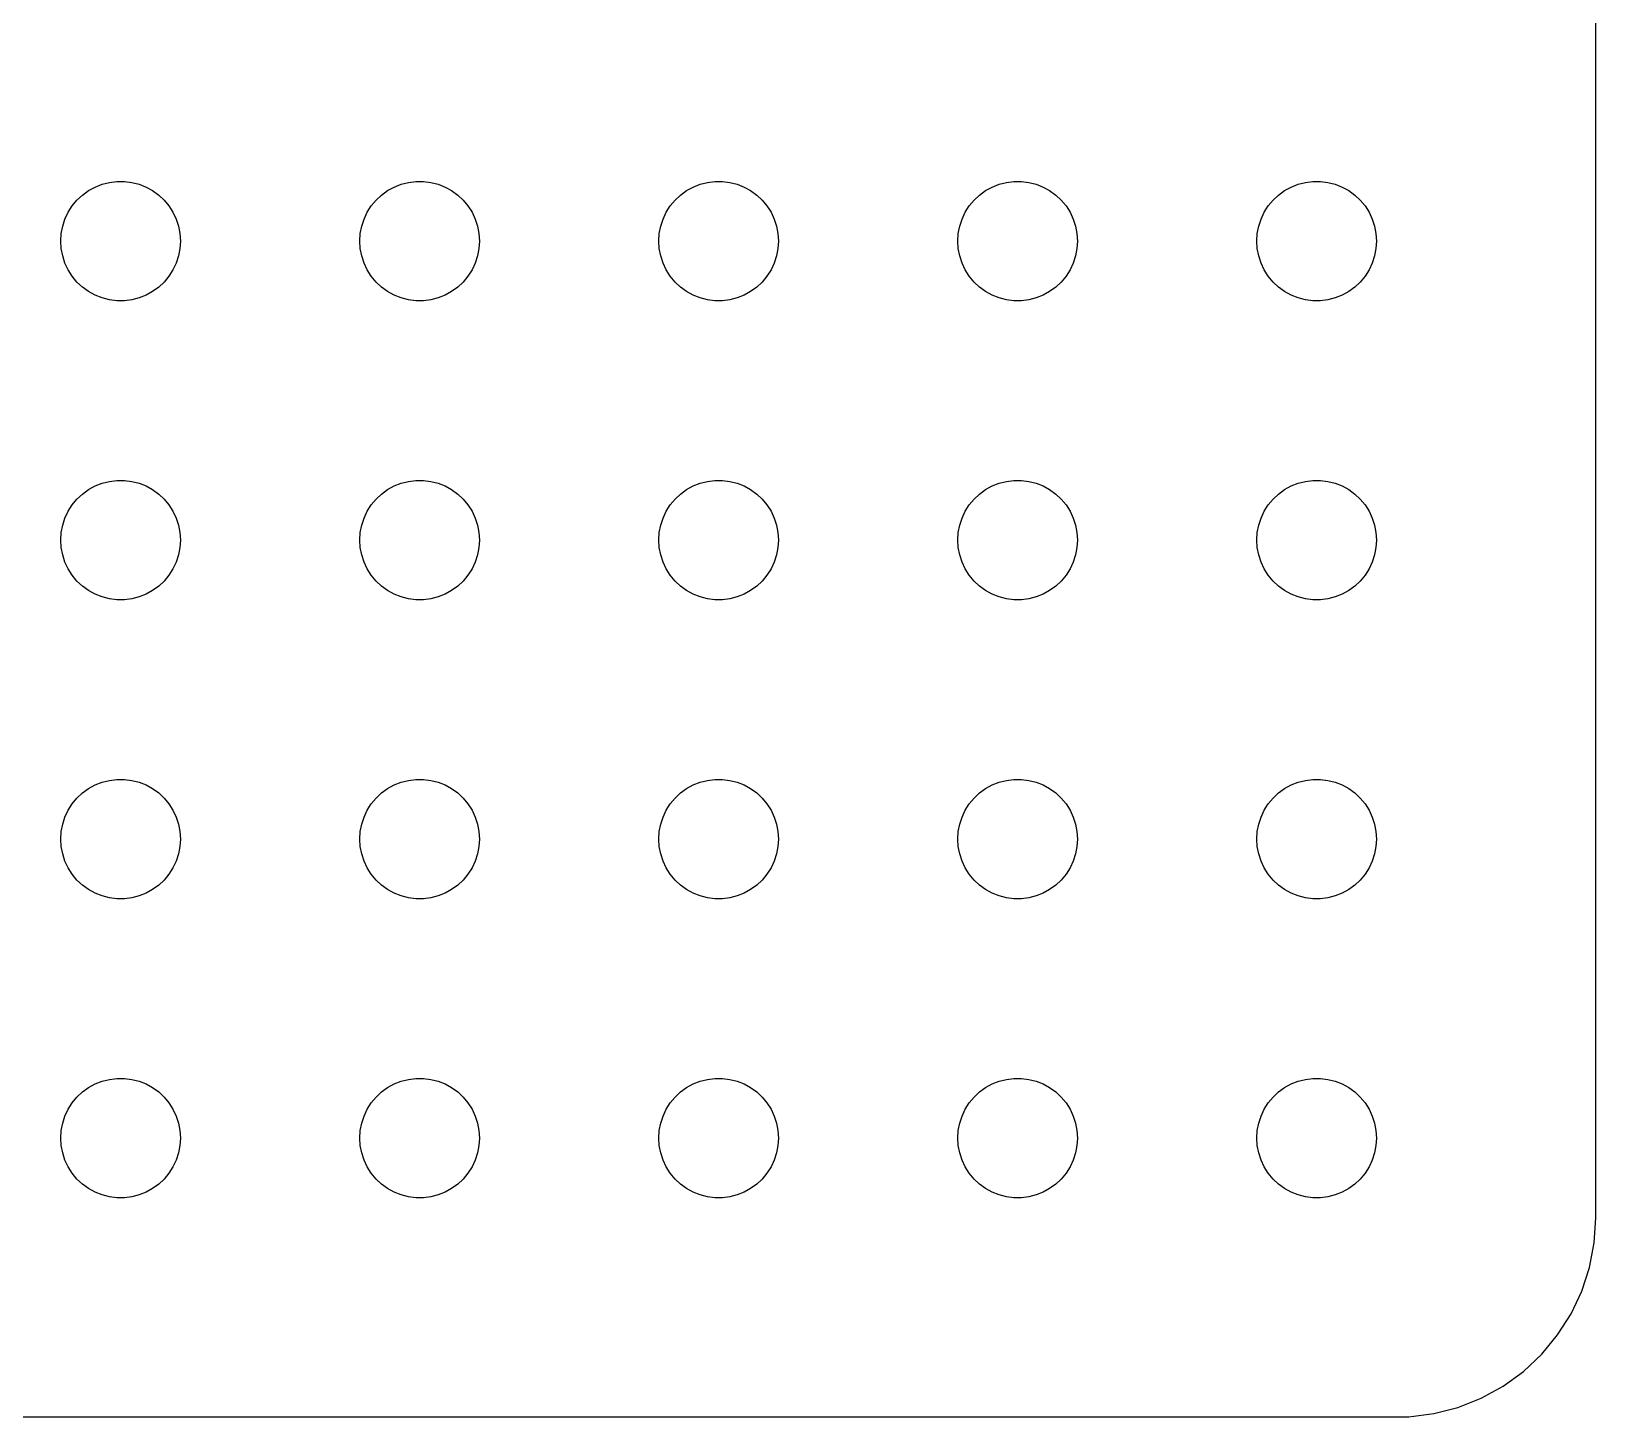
# Model space of a CAD drawing. Header units: metres. Extents: x -37 to 37, y 131 to 289.
# Drawn here: x -2.24 to 37, y 131.01 to 165.76 of the extents above; entities that cross this region are included whole.
import ezdxf

# ---------------------------------------------------------------- set-up
doc = ezdxf.new("R2010")
doc.units = ezdxf.units.M

msp = doc.modelspace()

# ---------------------------------------------------------------- linework, layer by layer
for p, q in [((37, 136), (37, 200)), ((-0.956131, 161.656), (-0.803726, 161.766)), ((-0.803726, 161.766), (-0.638657, 161.857)), ((-0.638657, 161.857), (-0.463516, 161.927)), ((-0.463516, 161.927), (-0.281067, 161.973)), ((-0.281067, 161.973), (-0.094177, 161.997)), ((-0.094177, 161.997), (0.094177, 161.997)), ((0.094177, 161.997), (0.281067, 161.973)), ((0.281067, 161.973), (0.463516, 161.927)), ((0.463516, 161.927), (0.638657, 161.857)), ((0.638657, 161.857), (0.803726, 161.766)), ((0.803726, 161.766), (0.956131, 161.656)), ((6.54385, 161.656), (6.69626, 161.766)), ((6.69626, 161.766), (6.86133, 161.857)), ((6.86133, 161.857), (7.03647, 161.927)), ((7.03647, 161.927), (7.21892, 161.973)), ((7.21892, 161.973), (7.40581, 161.997)), ((7.40581, 161.997), (7.59418, 161.997)), ((7.59418, 161.997), (7.78107, 161.973)), ((7.78107, 161.973), (7.96352, 161.927)), ((7.96352, 161.927), (8.13866, 161.857)), ((8.13866, 161.857), (8.30373, 161.766)), ((8.30373, 161.766), (8.45613, 161.656)), ((14.0439, 161.656), (14.1963, 161.766)), ((14.1963, 161.766), (14.3613, 161.857)), ((14.3613, 161.857), (14.5365, 161.927)), ((14.5365, 161.927), (14.7189, 161.973)), ((14.7189, 161.973), (14.9058, 161.997)), ((14.9058, 161.997), (15.0942, 161.997)), ((15.0942, 161.997), (15.2811, 161.973)), ((15.2811, 161.973), (15.4635, 161.927)), ((15.4635, 161.927), (15.6387, 161.857)), ((15.6387, 161.857), (15.8037, 161.766)), ((15.8037, 161.766), (15.9561, 161.656)), ((21.5439, 161.656), (21.6963, 161.766)), ((21.6963, 161.766), (21.8613, 161.857)), ((21.8613, 161.857), (22.0365, 161.927)), ((22.0365, 161.927), (22.2189, 161.973)), ((22.2189, 161.973), (22.4058, 161.997)), ((22.4058, 161.997), (22.5942, 161.997)), ((22.5942, 161.997), (22.7811, 161.973)), ((22.7811, 161.973), (22.9635, 161.927)), ((22.9635, 161.927), (23.1387, 161.857)), ((23.1387, 161.857), (23.3037, 161.766)), ((23.3037, 161.766), (23.4561, 161.656)), ((29.0439, 161.656), (29.1963, 161.766)), ((29.1963, 161.766), (29.3613, 161.857)), ((29.3613, 161.857), (29.5365, 161.927)), ((29.5365, 161.927), (29.7189, 161.973)), ((29.7189, 161.973), (29.9058, 161.997)), ((29.9058, 161.997), (30.0942, 161.997)), ((30.0942, 161.997), (30.2811, 161.973)), ((30.2811, 161.973), (30.4635, 161.927)), ((30.4635, 161.927), (30.6387, 161.857)), ((30.6387, 161.857), (30.8037, 161.766)), ((30.8037, 161.766), (30.9561, 161.656)), ((-1.31445, 161.223), (-1.21352, 161.382)), ((-1.21352, 161.382), (-1.09344, 161.527)), ((-1.09344, 161.527), (-0.956131, 161.656)), ((0.956131, 161.656), (1.09344, 161.527)), ((1.09344, 161.527), (1.21352, 161.382)), ((1.21352, 161.382), (1.31445, 161.223)), ((6.18553, 161.223), (6.28647, 161.382)), ((6.28647, 161.382), (6.40654, 161.527)), ((6.40654, 161.527), (6.54385, 161.656)), ((8.45613, 161.656), (8.59344, 161.527)), ((8.59344, 161.527), (8.71352, 161.382)), ((8.71352, 161.382), (8.81445, 161.223)), ((13.6855, 161.223), (13.7865, 161.382)), ((13.7865, 161.382), (13.9065, 161.527)), ((13.9065, 161.527), (14.0439, 161.656)), ((15.9561, 161.656), (16.0934, 161.527)), ((16.0934, 161.527), (16.2135, 161.382)), ((16.2135, 161.382), (16.3145, 161.223)), ((21.1855, 161.223), (21.2865, 161.382)), ((21.2865, 161.382), (21.4065, 161.527)), ((21.4065, 161.527), (21.5439, 161.656)), ((23.4561, 161.656), (23.5934, 161.527)), ((23.5934, 161.527), (23.7135, 161.382)), ((23.7135, 161.382), (23.8145, 161.223)), ((28.6855, 161.223), (28.7865, 161.382)), ((28.7865, 161.382), (28.9065, 161.527)), ((28.9065, 161.527), (29.0439, 161.656)), ((30.9561, 161.656), (31.0934, 161.527)), ((31.0934, 161.527), (31.2135, 161.382)), ((31.2135, 161.382), (31.3145, 161.223)), ((-1.45287, 160.873), (-1.39465, 161.052)), ((-1.39465, 161.052), (-1.31445, 161.223)), ((1.31445, 161.223), (1.39465, 161.052)), ((1.39465, 161.052), (1.45287, 160.873)), ((6.04712, 160.873), (6.10533, 161.052)), ((6.10533, 161.052), (6.18553, 161.223)), ((8.81445, 161.223), (8.89465, 161.052)), ((8.89465, 161.052), (8.95287, 160.873)), ((13.5471, 160.873), (13.6053, 161.052)), ((13.6053, 161.052), (13.6855, 161.223)), ((16.3145, 161.223), (16.3947, 161.052)), ((16.3947, 161.052), (16.4529, 160.873)), ((21.0471, 160.873), (21.1053, 161.052)), ((21.1053, 161.052), (21.1855, 161.223)), ((23.8145, 161.223), (23.8947, 161.052)), ((23.8947, 161.052), (23.9529, 160.873)), ((28.5471, 160.873), (28.6053, 161.052)), ((28.6053, 161.052), (28.6855, 161.223)), ((31.3145, 161.223), (31.3947, 161.052)), ((31.3947, 161.052), (31.4529, 160.873)), ((-1.5, 160.5), (-1.48816, 160.688)), ((-1.48816, 160.312), (-1.5, 160.5)), ((-1.48816, 160.688), (-1.45287, 160.873)), ((1.45287, 160.873), (1.48816, 160.688)), ((1.48816, 160.688), (1.5, 160.5)), ((1.5, 160.5), (1.48816, 160.312)), ((6, 160.5), (6.01183, 160.688)), ((6.01183, 160.312), (6, 160.5)), ((6.01183, 160.688), (6.04712, 160.873)), ((8.95287, 160.873), (8.98816, 160.688)), ((8.98816, 160.688), (9, 160.5)), ((9, 160.5), (8.98816, 160.312)), ((13.5, 160.5), (13.5118, 160.688)), ((13.5118, 160.312), (13.5, 160.5)), ((13.5118, 160.688), (13.5471, 160.873)), ((16.4529, 160.873), (16.4882, 160.688)), ((16.4882, 160.688), (16.5, 160.5)), ((16.5, 160.5), (16.4882, 160.312)), ((21, 160.5), (21.0118, 160.688)), ((21.0118, 160.312), (21, 160.5)), ((21.0118, 160.688), (21.0471, 160.873)), ((23.9529, 160.873), (23.9882, 160.688)), ((23.9882, 160.688), (24, 160.5)), ((24, 160.5), (23.9882, 160.312)), ((28.5, 160.5), (28.5118, 160.688)), ((28.5118, 160.312), (28.5, 160.5)), ((28.5118, 160.688), (28.5471, 160.873)), ((31.4529, 160.873), (31.4882, 160.688)), ((31.4882, 160.688), (31.5, 160.5)), ((31.5, 160.5), (31.4882, 160.312)), ((-1.45287, 160.127), (-1.48816, 160.312)), ((-1.39465, 159.948), (-1.45287, 160.127)), ((1.45287, 160.127), (1.39465, 159.948)), ((1.48816, 160.312), (1.45287, 160.127)), ((6.04712, 160.127), (6.01183, 160.312)), ((6.10533, 159.948), (6.04712, 160.127)), ((8.95287, 160.127), (8.89465, 159.948)), ((8.98816, 160.312), (8.95287, 160.127)), ((13.5471, 160.127), (13.5118, 160.312)), ((13.6053, 159.948), (13.5471, 160.127)), ((16.4529, 160.127), (16.3947, 159.948)), ((16.4882, 160.312), (16.4529, 160.127)), ((21.0471, 160.127), (21.0118, 160.312)), ((21.1053, 159.948), (21.0471, 160.127)), ((23.9529, 160.127), (23.8947, 159.948)), ((23.9882, 160.312), (23.9529, 160.127)), ((28.5471, 160.127), (28.5118, 160.312)), ((28.6053, 159.948), (28.5471, 160.127)), ((31.4529, 160.127), (31.3947, 159.948)), ((31.4882, 160.312), (31.4529, 160.127)), ((-1.31445, 159.777), (-1.39465, 159.948)), ((-1.21352, 159.618), (-1.31445, 159.777)), ((1.31445, 159.777), (1.21352, 159.618)), ((1.39465, 159.948), (1.31445, 159.777)), ((6.18553, 159.777), (6.10533, 159.948)), ((6.28647, 159.618), (6.18553, 159.777)), ((8.81445, 159.777), (8.71352, 159.618)), ((8.89465, 159.948), (8.81445, 159.777)), ((13.6855, 159.777), (13.6053, 159.948)), ((13.7865, 159.618), (13.6855, 159.777)), ((16.3145, 159.777), (16.2135, 159.618)), ((16.3947, 159.948), (16.3145, 159.777)), ((21.1855, 159.777), (21.1053, 159.948)), ((21.2865, 159.618), (21.1855, 159.777)), ((23.8145, 159.777), (23.7135, 159.618)), ((23.8947, 159.948), (23.8145, 159.777)), ((28.6855, 159.777), (28.6053, 159.948)), ((28.7865, 159.618), (28.6855, 159.777)), ((31.3145, 159.777), (31.2135, 159.618)), ((31.3947, 159.948), (31.3145, 159.777)), ((-1.09344, 159.473), (-1.21352, 159.618)), ((-0.956131, 159.344), (-1.09344, 159.473)), ((-0.803726, 159.234), (-0.956131, 159.344)), ((0.956131, 159.344), (0.803726, 159.234)), ((1.09344, 159.473), (0.956131, 159.344)), ((1.21352, 159.618), (1.09344, 159.473)), ((6.40654, 159.473), (6.28647, 159.618)), ((6.54385, 159.344), (6.40654, 159.473)), ((6.69626, 159.234), (6.54385, 159.344)), ((8.45613, 159.344), (8.30373, 159.234)), ((8.59344, 159.473), (8.45613, 159.344)), ((8.71352, 159.618), (8.59344, 159.473)), ((13.9065, 159.473), (13.7865, 159.618)), ((14.0439, 159.344), (13.9065, 159.473)), ((14.1963, 159.234), (14.0439, 159.344)), ((15.9561, 159.344), (15.8037, 159.234)), ((16.0934, 159.473), (15.9561, 159.344)), ((16.2135, 159.618), (16.0934, 159.473)), ((21.4065, 159.473), (21.2865, 159.618)), ((21.5439, 159.344), (21.4065, 159.473)), ((21.6963, 159.234), (21.5439, 159.344)), ((23.4561, 159.344), (23.3037, 159.234)), ((23.5934, 159.473), (23.4561, 159.344)), ((23.7135, 159.618), (23.5934, 159.473)), ((28.9065, 159.473), (28.7865, 159.618)), ((29.0439, 159.344), (28.9065, 159.473)), ((29.1963, 159.234), (29.0439, 159.344)), ((30.9561, 159.344), (30.8037, 159.234)), ((31.0934, 159.473), (30.9561, 159.344)), ((31.2135, 159.618), (31.0934, 159.473)), ((-0.638657, 159.143), (-0.803726, 159.234)), ((-0.463516, 159.073), (-0.638657, 159.143)), ((-0.281067, 159.027), (-0.463516, 159.073)), ((-0.094177, 159.003), (-0.281067, 159.027)), ((0.094177, 159.003), (-0.094177, 159.003)), ((0.281067, 159.027), (0.094177, 159.003)), ((0.463516, 159.073), (0.281067, 159.027)), ((0.638657, 159.143), (0.463516, 159.073)), ((0.803726, 159.234), (0.638657, 159.143)), ((6.86133, 159.143), (6.69626, 159.234)), ((7.03647, 159.073), (6.86133, 159.143)), ((7.21892, 159.027), (7.03647, 159.073)), ((7.40581, 159.003), (7.21892, 159.027)), ((7.59418, 159.003), (7.40581, 159.003)), ((7.78107, 159.027), (7.59418, 159.003)), ((7.96352, 159.073), (7.78107, 159.027)), ((8.13866, 159.143), (7.96352, 159.073)), ((8.30373, 159.234), (8.13866, 159.143)), ((14.3613, 159.143), (14.1963, 159.234)), ((14.5365, 159.073), (14.3613, 159.143)), ((14.7189, 159.027), (14.5365, 159.073)), ((14.9058, 159.003), (14.7189, 159.027)), ((15.0942, 159.003), (14.9058, 159.003)), ((15.2811, 159.027), (15.0942, 159.003)), ((15.4635, 159.073), (15.2811, 159.027)), ((15.6387, 159.143), (15.4635, 159.073)), ((15.8037, 159.234), (15.6387, 159.143)), ((21.8613, 159.143), (21.6963, 159.234)), ((22.0365, 159.073), (21.8613, 159.143)), ((22.2189, 159.027), (22.0365, 159.073)), ((22.4058, 159.003), (22.2189, 159.027)), ((22.5942, 159.003), (22.4058, 159.003)), ((22.7811, 159.027), (22.5942, 159.003)), ((22.9635, 159.073), (22.7811, 159.027)), ((23.1387, 159.143), (22.9635, 159.073)), ((23.3037, 159.234), (23.1387, 159.143)), ((29.3613, 159.143), (29.1963, 159.234)), ((29.5365, 159.073), (29.3613, 159.143)), ((29.7189, 159.027), (29.5365, 159.073)), ((29.9058, 159.003), (29.7189, 159.027)), ((30.0942, 159.003), (29.9058, 159.003)), ((30.2811, 159.027), (30.0942, 159.003)), ((30.4635, 159.073), (30.2811, 159.027)), ((30.6387, 159.143), (30.4635, 159.073)), ((30.8037, 159.234), (30.6387, 159.143)), ((-0.956131, 154.156), (-0.803726, 154.266)), ((-0.803726, 154.266), (-0.638657, 154.357)), ((-0.638657, 154.357), (-0.463516, 154.427)), ((-0.463516, 154.427), (-0.281067, 154.473)), ((-0.281067, 154.473), (-0.094177, 154.497)), ((-0.094177, 154.497), (0.094177, 154.497)), ((0.094177, 154.497), (0.281067, 154.473)), ((0.281067, 154.473), (0.463516, 154.427)), ((0.463516, 154.427), (0.638657, 154.357)), ((0.638657, 154.357), (0.803726, 154.266)), ((0.803726, 154.266), (0.956131, 154.156)), ((6.54385, 154.156), (6.69626, 154.266)), ((6.69626, 154.266), (6.86133, 154.357)), ((6.86133, 154.357), (7.03647, 154.427)), ((7.03647, 154.427), (7.21892, 154.473)), ((7.21892, 154.473), (7.40581, 154.497)), ((7.40581, 154.497), (7.59418, 154.497)), ((7.59418, 154.497), (7.78107, 154.473)), ((7.78107, 154.473), (7.96352, 154.427)), ((7.96352, 154.427), (8.13866, 154.357)), ((8.13866, 154.357), (8.30373, 154.266)), ((8.30373, 154.266), (8.45613, 154.156)), ((14.0439, 154.156), (14.1963, 154.266)), ((14.1963, 154.266), (14.3613, 154.357)), ((14.3613, 154.357), (14.5365, 154.427)), ((14.5365, 154.427), (14.7189, 154.473)), ((14.7189, 154.473), (14.9058, 154.497)), ((14.9058, 154.497), (15.0942, 154.497)), ((15.0942, 154.497), (15.2811, 154.473)), ((15.2811, 154.473), (15.4635, 154.427)), ((15.4635, 154.427), (15.6387, 154.357)), ((15.6387, 154.357), (15.8037, 154.266)), ((15.8037, 154.266), (15.9561, 154.156)), ((21.5439, 154.156), (21.6963, 154.266)), ((21.6963, 154.266), (21.8613, 154.357)), ((21.8613, 154.357), (22.0365, 154.427)), ((22.0365, 154.427), (22.2189, 154.473)), ((22.2189, 154.473), (22.4058, 154.497)), ((22.4058, 154.497), (22.5942, 154.497)), ((22.5942, 154.497), (22.7811, 154.473)), ((22.7811, 154.473), (22.9635, 154.427)), ((22.9635, 154.427), (23.1387, 154.357)), ((23.1387, 154.357), (23.3037, 154.266)), ((23.3037, 154.266), (23.4561, 154.156)), ((29.0439, 154.156), (29.1963, 154.266)), ((29.1963, 154.266), (29.3613, 154.357)), ((29.3613, 154.357), (29.5365, 154.427)), ((29.5365, 154.427), (29.7189, 154.473)), ((29.7189, 154.473), (29.9058, 154.497)), ((29.9058, 154.497), (30.0942, 154.497)), ((30.0942, 154.497), (30.2811, 154.473)), ((30.2811, 154.473), (30.4635, 154.427)), ((30.4635, 154.427), (30.6387, 154.357)), ((30.6387, 154.357), (30.8037, 154.266)), ((30.8037, 154.266), (30.9561, 154.156)), ((-1.31445, 153.723), (-1.21352, 153.882)), ((-1.21352, 153.882), (-1.09344, 154.027)), ((-1.09344, 154.027), (-0.956131, 154.156)), ((0.956131, 154.156), (1.09344, 154.027)), ((1.09344, 154.027), (1.21352, 153.882)), ((1.21352, 153.882), (1.31445, 153.723)), ((6.18553, 153.723), (6.28647, 153.882)), ((6.28647, 153.882), (6.40654, 154.027)), ((6.40654, 154.027), (6.54385, 154.156)), ((8.45613, 154.156), (8.59344, 154.027)), ((8.59344, 154.027), (8.71352, 153.882)), ((8.71352, 153.882), (8.81445, 153.723)), ((13.6855, 153.723), (13.7865, 153.882)), ((13.7865, 153.882), (13.9065, 154.027)), ((13.9065, 154.027), (14.0439, 154.156)), ((15.9561, 154.156), (16.0934, 154.027)), ((16.0934, 154.027), (16.2135, 153.882)), ((16.2135, 153.882), (16.3145, 153.723)), ((21.1855, 153.723), (21.2865, 153.882)), ((21.2865, 153.882), (21.4065, 154.027)), ((21.4065, 154.027), (21.5439, 154.156)), ((23.4561, 154.156), (23.5934, 154.027)), ((23.5934, 154.027), (23.7135, 153.882)), ((23.7135, 153.882), (23.8145, 153.723)), ((28.6855, 153.723), (28.7865, 153.882)), ((28.7865, 153.882), (28.9065, 154.027)), ((28.9065, 154.027), (29.0439, 154.156)), ((30.9561, 154.156), (31.0934, 154.027)), ((31.0934, 154.027), (31.2135, 153.882)), ((31.2135, 153.882), (31.3145, 153.723)), ((-1.45287, 153.373), (-1.39465, 153.552)), ((-1.39465, 153.552), (-1.31445, 153.723)), ((1.31445, 153.723), (1.39465, 153.552)), ((1.39465, 153.552), (1.45287, 153.373)), ((6.04712, 153.373), (6.10533, 153.552)), ((6.10533, 153.552), (6.18553, 153.723)), ((8.81445, 153.723), (8.89465, 153.552)), ((8.89465, 153.552), (8.95287, 153.373)), ((13.5471, 153.373), (13.6053, 153.552)), ((13.6053, 153.552), (13.6855, 153.723)), ((16.3145, 153.723), (16.3947, 153.552)), ((16.3947, 153.552), (16.4529, 153.373)), ((21.0471, 153.373), (21.1053, 153.552)), ((21.1053, 153.552), (21.1855, 153.723)), ((23.8145, 153.723), (23.8947, 153.552)), ((23.8947, 153.552), (23.9529, 153.373)), ((28.5471, 153.373), (28.6053, 153.552)), ((28.6053, 153.552), (28.6855, 153.723)), ((31.3145, 153.723), (31.3947, 153.552)), ((31.3947, 153.552), (31.4529, 153.373)), ((-1.5, 153), (-1.48816, 153.188)), ((-1.48816, 153.188), (-1.45287, 153.373)), ((1.45287, 153.373), (1.48816, 153.188)), ((1.48816, 153.188), (1.5, 153)), ((6, 153), (6.01183, 153.188)), ((6.01183, 153.188), (6.04712, 153.373)), ((8.95287, 153.373), (8.98816, 153.188)), ((8.98816, 153.188), (9, 153)), ((13.5, 153), (13.5118, 153.188)), ((13.5118, 153.188), (13.5471, 153.373)), ((16.4529, 153.373), (16.4882, 153.188)), ((16.4882, 153.188), (16.5, 153)), ((21, 153), (21.0118, 153.188)), ((21.0118, 153.188), (21.0471, 153.373)), ((23.9529, 153.373), (23.9882, 153.188)), ((23.9882, 153.188), (24, 153)), ((28.5, 153), (28.5118, 153.188)), ((28.5118, 153.188), (28.5471, 153.373)), ((31.4529, 153.373), (31.4882, 153.188)), ((31.4882, 153.188), (31.5, 153)), ((-1.48816, 152.812), (-1.5, 153)), ((-1.45287, 152.627), (-1.48816, 152.812)), ((1.48816, 152.812), (1.45287, 152.627)), ((1.5, 153), (1.48816, 152.812)), ((6.01183, 152.812), (6, 153)), ((6.04712, 152.627), (6.01183, 152.812)), ((8.98816, 152.812), (8.95287, 152.627)), ((9, 153), (8.98816, 152.812)), ((13.5118, 152.812), (13.5, 153)), ((13.5471, 152.627), (13.5118, 152.812)), ((16.4882, 152.812), (16.4529, 152.627)), ((16.5, 153), (16.4882, 152.812)), ((21.0118, 152.812), (21, 153)), ((21.0471, 152.627), (21.0118, 152.812)), ((23.9882, 152.812), (23.9529, 152.627)), ((24, 153), (23.9882, 152.812)), ((28.5118, 152.812), (28.5, 153)), ((28.5471, 152.627), (28.5118, 152.812)), ((31.4882, 152.812), (31.4529, 152.627)), ((31.5, 153), (31.4882, 152.812)), ((-1.39465, 152.448), (-1.45287, 152.627)), ((-1.31445, 152.277), (-1.39465, 152.448)), ((-1.21352, 152.118), (-1.31445, 152.277)), ((1.31445, 152.277), (1.21352, 152.118)), ((1.39465, 152.448), (1.31445, 152.277)), ((1.45287, 152.627), (1.39465, 152.448)), ((6.10533, 152.448), (6.04712, 152.627)), ((6.18553, 152.277), (6.10533, 152.448)), ((6.28647, 152.118), (6.18553, 152.277)), ((8.81445, 152.277), (8.71352, 152.118)), ((8.89465, 152.448), (8.81445, 152.277)), ((8.95287, 152.627), (8.89465, 152.448)), ((13.6053, 152.448), (13.5471, 152.627)), ((13.6855, 152.277), (13.6053, 152.448)), ((13.7865, 152.118), (13.6855, 152.277)), ((16.3145, 152.277), (16.2135, 152.118)), ((16.3947, 152.448), (16.3145, 152.277)), ((16.4529, 152.627), (16.3947, 152.448)), ((21.1053, 152.448), (21.0471, 152.627)), ((21.1855, 152.277), (21.1053, 152.448)), ((21.2865, 152.118), (21.1855, 152.277)), ((23.8145, 152.277), (23.7135, 152.118)), ((23.8947, 152.448), (23.8145, 152.277)), ((23.9529, 152.627), (23.8947, 152.448)), ((28.6053, 152.448), (28.5471, 152.627)), ((28.6855, 152.277), (28.6053, 152.448)), ((28.7865, 152.118), (28.6855, 152.277)), ((31.3145, 152.277), (31.2135, 152.118)), ((31.3947, 152.448), (31.3145, 152.277)), ((31.4529, 152.627), (31.3947, 152.448)), ((-1.09344, 151.973), (-1.21352, 152.118)), ((-0.956131, 151.844), (-1.09344, 151.973)), ((1.09344, 151.973), (0.956131, 151.844)), ((1.21352, 152.118), (1.09344, 151.973)), ((6.40654, 151.973), (6.28647, 152.118)), ((6.54385, 151.844), (6.40654, 151.973)), ((8.59344, 151.973), (8.45613, 151.844)), ((8.71352, 152.118), (8.59344, 151.973)), ((13.9065, 151.973), (13.7865, 152.118)), ((14.0439, 151.844), (13.9065, 151.973)), ((16.0934, 151.973), (15.9561, 151.844)), ((16.2135, 152.118), (16.0934, 151.973)), ((21.4065, 151.973), (21.2865, 152.118)), ((21.5439, 151.844), (21.4065, 151.973)), ((23.5934, 151.973), (23.4561, 151.844)), ((23.7135, 152.118), (23.5934, 151.973)), ((28.9065, 151.973), (28.7865, 152.118)), ((29.0439, 151.844), (28.9065, 151.973)), ((31.0934, 151.973), (30.9561, 151.844)), ((31.2135, 152.118), (31.0934, 151.973)), ((-0.803726, 151.734), (-0.956131, 151.844)), ((-0.638657, 151.643), (-0.803726, 151.734)), ((-0.463516, 151.573), (-0.638657, 151.643)), ((-0.281067, 151.527), (-0.463516, 151.573)), ((-0.094177, 151.503), (-0.281067, 151.527)), ((0.094177, 151.503), (-0.094177, 151.503)), ((0.281067, 151.527), (0.094177, 151.503)), ((0.463516, 151.573), (0.281067, 151.527)), ((0.638657, 151.643), (0.463516, 151.573)), ((0.803726, 151.734), (0.638657, 151.643)), ((0.956131, 151.844), (0.803726, 151.734)), ((6.69626, 151.734), (6.54385, 151.844)), ((6.86133, 151.643), (6.69626, 151.734)), ((7.03647, 151.573), (6.86133, 151.643)), ((7.21892, 151.527), (7.03647, 151.573)), ((7.40581, 151.503), (7.21892, 151.527)), ((7.59418, 151.503), (7.40581, 151.503)), ((7.78107, 151.527), (7.59418, 151.503)), ((7.96352, 151.573), (7.78107, 151.527)), ((8.13866, 151.643), (7.96352, 151.573)), ((8.30373, 151.734), (8.13866, 151.643)), ((8.45613, 151.844), (8.30373, 151.734)), ((14.1963, 151.734), (14.0439, 151.844)), ((14.3613, 151.643), (14.1963, 151.734)), ((14.5365, 151.573), (14.3613, 151.643)), ((14.7189, 151.527), (14.5365, 151.573)), ((14.9058, 151.503), (14.7189, 151.527)), ((15.0942, 151.503), (14.9058, 151.503)), ((15.2811, 151.527), (15.0942, 151.503)), ((15.4635, 151.573), (15.2811, 151.527)), ((15.6387, 151.643), (15.4635, 151.573)), ((15.8037, 151.734), (15.6387, 151.643)), ((15.9561, 151.844), (15.8037, 151.734)), ((21.6963, 151.734), (21.5439, 151.844)), ((21.8613, 151.643), (21.6963, 151.734)), ((22.0365, 151.573), (21.8613, 151.643)), ((22.2189, 151.527), (22.0365, 151.573)), ((22.4058, 151.503), (22.2189, 151.527)), ((22.5942, 151.503), (22.4058, 151.503)), ((22.7811, 151.527), (22.5942, 151.503)), ((22.9635, 151.573), (22.7811, 151.527)), ((23.1387, 151.643), (22.9635, 151.573)), ((23.3037, 151.734), (23.1387, 151.643)), ((23.4561, 151.844), (23.3037, 151.734)), ((29.1963, 151.734), (29.0439, 151.844)), ((29.3613, 151.643), (29.1963, 151.734)), ((29.5365, 151.573), (29.3613, 151.643)), ((29.7189, 151.527), (29.5365, 151.573)), ((29.9058, 151.503), (29.7189, 151.527)), ((30.0942, 151.503), (29.9058, 151.503)), ((30.2811, 151.527), (30.0942, 151.503)), ((30.4635, 151.573), (30.2811, 151.527)), ((30.6387, 151.643), (30.4635, 151.573)), ((30.8037, 151.734), (30.6387, 151.643)), ((30.9561, 151.844), (30.8037, 151.734)), ((-0.956131, 146.656), (-0.803726, 146.766)), ((-0.803726, 146.766), (-0.638657, 146.857)), ((-0.638657, 146.857), (-0.463516, 146.927)), ((-0.463516, 146.927), (-0.281067, 146.973)), ((-0.281067, 146.973), (-0.094177, 146.997)), ((-0.094177, 146.997), (0.094177, 146.997)), ((0.094177, 146.997), (0.281067, 146.973)), ((0.281067, 146.973), (0.463516, 146.927)), ((0.463516, 146.927), (0.638657, 146.857)), ((0.638657, 146.857), (0.803726, 146.766)), ((0.803726, 146.766), (0.956131, 146.656)), ((6.54385, 146.656), (6.69626, 146.766)), ((6.69626, 146.766), (6.86133, 146.857)), ((6.86133, 146.857), (7.03647, 146.927)), ((7.03647, 146.927), (7.21892, 146.973)), ((7.21892, 146.973), (7.40581, 146.997)), ((7.40581, 146.997), (7.59418, 146.997)), ((7.59418, 146.997), (7.78107, 146.973)), ((7.78107, 146.973), (7.96352, 146.927)), ((7.96352, 146.927), (8.13866, 146.857)), ((8.13866, 146.857), (8.30373, 146.766)), ((8.30373, 146.766), (8.45613, 146.656)), ((14.0439, 146.656), (14.1963, 146.766)), ((14.1963, 146.766), (14.3613, 146.857)), ((14.3613, 146.857), (14.5365, 146.927)), ((14.5365, 146.927), (14.7189, 146.973)), ((14.7189, 146.973), (14.9058, 146.997)), ((14.9058, 146.997), (15.0942, 146.997)), ((15.0942, 146.997), (15.2811, 146.973)), ((15.2811, 146.973), (15.4635, 146.927)), ((15.4635, 146.927), (15.6387, 146.857)), ((15.6387, 146.857), (15.8037, 146.766)), ((15.8037, 146.766), (15.9561, 146.656)), ((21.5439, 146.656), (21.6963, 146.766)), ((21.6963, 146.766), (21.8613, 146.857)), ((21.8613, 146.857), (22.0365, 146.927)), ((22.0365, 146.927), (22.2189, 146.973)), ((22.2189, 146.973), (22.4058, 146.997)), ((22.4058, 146.997), (22.5942, 146.997)), ((22.5942, 146.997), (22.7811, 146.973)), ((22.7811, 146.973), (22.9635, 146.927)), ((22.9635, 146.927), (23.1387, 146.857)), ((23.1387, 146.857), (23.3037, 146.766)), ((23.3037, 146.766), (23.4561, 146.656)), ((29.0439, 146.656), (29.1963, 146.766)), ((29.1963, 146.766), (29.3613, 146.857)), ((29.3613, 146.857), (29.5365, 146.927)), ((29.5365, 146.927), (29.7189, 146.973)), ((29.7189, 146.973), (29.9058, 146.997)), ((29.9058, 146.997), (30.0942, 146.997)), ((30.0942, 146.997), (30.2811, 146.973)), ((30.2811, 146.973), (30.4635, 146.927)), ((30.4635, 146.927), (30.6387, 146.857)), ((30.6387, 146.857), (30.8037, 146.766)), ((30.8037, 146.766), (30.9561, 146.656)), ((-1.31445, 146.223), (-1.21352, 146.382)), ((-1.21352, 146.382), (-1.09344, 146.527)), ((-1.09344, 146.527), (-0.956131, 146.656)), ((0.956131, 146.656), (1.09344, 146.527)), ((1.09344, 146.527), (1.21352, 146.382)), ((1.21352, 146.382), (1.31445, 146.223)), ((6.18553, 146.223), (6.28647, 146.382)), ((6.28647, 146.382), (6.40654, 146.527)), ((6.40654, 146.527), (6.54385, 146.656)), ((8.45613, 146.656), (8.59344, 146.527)), ((8.59344, 146.527), (8.71352, 146.382)), ((8.71352, 146.382), (8.81445, 146.223)), ((13.6855, 146.223), (13.7865, 146.382)), ((13.7865, 146.382), (13.9065, 146.527)), ((13.9065, 146.527), (14.0439, 146.656)), ((15.9561, 146.656), (16.0934, 146.527)), ((16.0934, 146.527), (16.2135, 146.382)), ((16.2135, 146.382), (16.3145, 146.223)), ((21.1855, 146.223), (21.2865, 146.382)), ((21.2865, 146.382), (21.4065, 146.527)), ((21.4065, 146.527), (21.5439, 146.656)), ((23.4561, 146.656), (23.5934, 146.527)), ((23.5934, 146.527), (23.7135, 146.382)), ((23.7135, 146.382), (23.8145, 146.223)), ((28.6855, 146.223), (28.7865, 146.382)), ((28.7865, 146.382), (28.9065, 146.527)), ((28.9065, 146.527), (29.0439, 146.656)), ((30.9561, 146.656), (31.0934, 146.527)), ((31.0934, 146.527), (31.2135, 146.382)), ((31.2135, 146.382), (31.3145, 146.223)), ((-1.45287, 145.873), (-1.39465, 146.052)), ((-1.39465, 146.052), (-1.31445, 146.223)), ((1.31445, 146.223), (1.39465, 146.052)), ((1.39465, 146.052), (1.45287, 145.873)), ((6.04712, 145.873), (6.10533, 146.052)), ((6.10533, 146.052), (6.18553, 146.223)), ((8.81445, 146.223), (8.89465, 146.052)), ((8.89465, 146.052), (8.95287, 145.873)), ((13.5471, 145.873), (13.6053, 146.052)), ((13.6053, 146.052), (13.6855, 146.223)), ((16.3145, 146.223), (16.3947, 146.052)), ((16.3947, 146.052), (16.4529, 145.873)), ((21.0471, 145.873), (21.1053, 146.052)), ((21.1053, 146.052), (21.1855, 146.223)), ((23.8145, 146.223), (23.8947, 146.052)), ((23.8947, 146.052), (23.9529, 145.873)), ((28.5471, 145.873), (28.6053, 146.052)), ((28.6053, 146.052), (28.6855, 146.223)), ((31.3145, 146.223), (31.3947, 146.052)), ((31.3947, 146.052), (31.4529, 145.873)), ((-1.5, 145.5), (-1.48816, 145.688)), ((-1.48816, 145.688), (-1.45287, 145.873)), ((1.45287, 145.873), (1.48816, 145.688)), ((1.48816, 145.688), (1.5, 145.5)), ((6, 145.5), (6.01183, 145.688)), ((6.01183, 145.688), (6.04712, 145.873)), ((8.95287, 145.873), (8.98816, 145.688)), ((8.98816, 145.688), (9, 145.5)), ((13.5, 145.5), (13.5118, 145.688)), ((13.5118, 145.688), (13.5471, 145.873)), ((16.4529, 145.873), (16.4882, 145.688)), ((16.4882, 145.688), (16.5, 145.5)), ((21, 145.5), (21.0118, 145.688)), ((21.0118, 145.688), (21.0471, 145.873)), ((23.9529, 145.873), (23.9882, 145.688)), ((23.9882, 145.688), (24, 145.5)), ((28.5, 145.5), (28.5118, 145.688)), ((28.5118, 145.688), (28.5471, 145.873)), ((31.4529, 145.873), (31.4882, 145.688)), ((31.4882, 145.688), (31.5, 145.5)), ((-1.48816, 145.312), (-1.5, 145.5)), ((-1.45287, 145.127), (-1.48816, 145.312)), ((1.48816, 145.312), (1.45287, 145.127)), ((1.5, 145.5), (1.48816, 145.312)), ((6.01183, 145.312), (6, 145.5)), ((6.04712, 145.127), (6.01183, 145.312)), ((8.98816, 145.312), (8.95287, 145.127)), ((9, 145.5), (8.98816, 145.312)), ((13.5118, 145.312), (13.5, 145.5)), ((13.5471, 145.127), (13.5118, 145.312)), ((16.4882, 145.312), (16.4529, 145.127)), ((16.5, 145.5), (16.4882, 145.312)), ((21.0118, 145.312), (21, 145.5)), ((21.0471, 145.127), (21.0118, 145.312)), ((23.9882, 145.312), (23.9529, 145.127)), ((24, 145.5), (23.9882, 145.312)), ((28.5118, 145.312), (28.5, 145.5)), ((28.5471, 145.127), (28.5118, 145.312)), ((31.4882, 145.312), (31.4529, 145.127)), ((31.5, 145.5), (31.4882, 145.312)), ((-1.39465, 144.948), (-1.45287, 145.127)), ((-1.31445, 144.777), (-1.39465, 144.948)), ((1.39465, 144.948), (1.31445, 144.777)), ((1.45287, 145.127), (1.39465, 144.948)), ((6.10533, 144.948), (6.04712, 145.127)), ((6.18553, 144.777), (6.10533, 144.948)), ((8.89465, 144.948), (8.81445, 144.777)), ((8.95287, 145.127), (8.89465, 144.948)), ((13.6053, 144.948), (13.5471, 145.127)), ((13.6855, 144.777), (13.6053, 144.948)), ((16.3947, 144.948), (16.3145, 144.777)), ((16.4529, 145.127), (16.3947, 144.948)), ((21.1053, 144.948), (21.0471, 145.127)), ((21.1855, 144.777), (21.1053, 144.948)), ((23.8947, 144.948), (23.8145, 144.777)), ((23.9529, 145.127), (23.8947, 144.948)), ((28.6053, 144.948), (28.5471, 145.127)), ((28.6855, 144.777), (28.6053, 144.948)), ((31.3947, 144.948), (31.3145, 144.777)), ((31.4529, 145.127), (31.3947, 144.948)), ((-1.21352, 144.618), (-1.31445, 144.777)), ((-1.09344, 144.473), (-1.21352, 144.618)), ((-0.956131, 144.344), (-1.09344, 144.473)), ((1.09344, 144.473), (0.956131, 144.344)), ((1.21352, 144.618), (1.09344, 144.473)), ((1.31445, 144.777), (1.21352, 144.618)), ((6.28647, 144.618), (6.18553, 144.777)), ((6.40654, 144.473), (6.28647, 144.618)), ((6.54385, 144.344), (6.40654, 144.473)), ((8.59344, 144.473), (8.45613, 144.344)), ((8.71352, 144.618), (8.59344, 144.473)), ((8.81445, 144.777), (8.71352, 144.618)), ((13.7865, 144.618), (13.6855, 144.777)), ((13.9065, 144.473), (13.7865, 144.618)), ((14.0439, 144.344), (13.9065, 144.473)), ((16.0934, 144.473), (15.9561, 144.344)), ((16.2135, 144.618), (16.0934, 144.473)), ((16.3145, 144.777), (16.2135, 144.618)), ((21.2865, 144.618), (21.1855, 144.777)), ((21.4065, 144.473), (21.2865, 144.618)), ((21.5439, 144.344), (21.4065, 144.473)), ((23.5934, 144.473), (23.4561, 144.344)), ((23.7135, 144.618), (23.5934, 144.473)), ((23.8145, 144.777), (23.7135, 144.618)), ((28.7865, 144.618), (28.6855, 144.777)), ((28.9065, 144.473), (28.7865, 144.618)), ((29.0439, 144.344), (28.9065, 144.473)), ((31.0934, 144.473), (30.9561, 144.344)), ((31.2135, 144.618), (31.0934, 144.473)), ((31.3145, 144.777), (31.2135, 144.618)), ((-0.803726, 144.234), (-0.956131, 144.344)), ((-0.638657, 144.143), (-0.803726, 144.234)), ((-0.463516, 144.073), (-0.638657, 144.143)), ((-0.281067, 144.027), (-0.463516, 144.073)), ((-0.094177, 144.003), (-0.281067, 144.027)), ((0.281067, 144.027), (0.094177, 144.003)), ((0.463516, 144.073), (0.281067, 144.027)), ((0.638657, 144.143), (0.463516, 144.073)), ((0.803726, 144.234), (0.638657, 144.143)), ((0.956131, 144.344), (0.803726, 144.234)), ((6.69626, 144.234), (6.54385, 144.344)), ((6.86133, 144.143), (6.69626, 144.234)), ((7.03647, 144.073), (6.86133, 144.143)), ((7.21892, 144.027), (7.03647, 144.073)), ((7.40581, 144.003), (7.21892, 144.027)), ((7.78107, 144.027), (7.59418, 144.003)), ((7.96352, 144.073), (7.78107, 144.027)), ((8.13866, 144.143), (7.96352, 144.073)), ((8.30373, 144.234), (8.13866, 144.143)), ((8.45613, 144.344), (8.30373, 144.234)), ((14.1963, 144.234), (14.0439, 144.344)), ((14.3613, 144.143), (14.1963, 144.234)), ((14.5365, 144.073), (14.3613, 144.143)), ((14.7189, 144.027), (14.5365, 144.073)), ((14.9058, 144.003), (14.7189, 144.027)), ((15.2811, 144.027), (15.0942, 144.003)), ((15.4635, 144.073), (15.2811, 144.027)), ((15.6387, 144.143), (15.4635, 144.073)), ((15.8037, 144.234), (15.6387, 144.143)), ((15.9561, 144.344), (15.8037, 144.234)), ((21.6963, 144.234), (21.5439, 144.344)), ((21.8613, 144.143), (21.6963, 144.234)), ((22.0365, 144.073), (21.8613, 144.143)), ((22.2189, 144.027), (22.0365, 144.073)), ((22.4058, 144.003), (22.2189, 144.027)), ((22.7811, 144.027), (22.5942, 144.003)), ((22.9635, 144.073), (22.7811, 144.027)), ((23.1387, 144.143), (22.9635, 144.073)), ((23.3037, 144.234), (23.1387, 144.143)), ((23.4561, 144.344), (23.3037, 144.234)), ((29.1963, 144.234), (29.0439, 144.344)), ((29.3613, 144.143), (29.1963, 144.234)), ((29.5365, 144.073), (29.3613, 144.143)), ((29.7189, 144.027), (29.5365, 144.073)), ((29.9058, 144.003), (29.7189, 144.027)), ((30.2811, 144.027), (30.0942, 144.003)), ((30.4635, 144.073), (30.2811, 144.027)), ((30.6387, 144.143), (30.4635, 144.073)), ((30.8037, 144.234), (30.6387, 144.143)), ((30.9561, 144.344), (30.8037, 144.234)), ((0.094177, 144.003), (-0.094177, 144.003)), ((7.59418, 144.003), (7.40581, 144.003)), ((15.0942, 144.003), (14.9058, 144.003)), ((22.5942, 144.003), (22.4058, 144.003)), ((30.0942, 144.003), (29.9058, 144.003)), ((-0.803726, 139.266), (-0.638657, 139.357)), ((-0.638657, 139.357), (-0.463516, 139.427)), ((-0.463516, 139.427), (-0.281067, 139.473)), ((-0.281067, 139.473), (-0.094177, 139.497)), ((-0.094177, 139.497), (0.094177, 139.497)), ((0.094177, 139.497), (0.281067, 139.473)), ((0.281067, 139.473), (0.463516, 139.427)), ((0.463516, 139.427), (0.638657, 139.357)), ((0.638657, 139.357), (0.803726, 139.266)), ((6.69626, 139.266), (6.86133, 139.357)), ((6.86133, 139.357), (7.03647, 139.427)), ((7.03647, 139.427), (7.21892, 139.473)), ((7.21892, 139.473), (7.40581, 139.497)), ((7.40581, 139.497), (7.59418, 139.497)), ((7.59418, 139.497), (7.78107, 139.473)), ((7.78107, 139.473), (7.96352, 139.427)), ((7.96352, 139.427), (8.13866, 139.357)), ((8.13866, 139.357), (8.30373, 139.266)), ((14.1963, 139.266), (14.3613, 139.357)), ((14.3613, 139.357), (14.5365, 139.427)), ((14.5365, 139.427), (14.7189, 139.473)), ((14.7189, 139.473), (14.9058, 139.497)), ((14.9058, 139.497), (15.0942, 139.497)), ((15.0942, 139.497), (15.2811, 139.473)), ((15.2811, 139.473), (15.4635, 139.427)), ((15.4635, 139.427), (15.6387, 139.357)), ((15.6387, 139.357), (15.8037, 139.266)), ((21.6963, 139.266), (21.8613, 139.357)), ((21.8613, 139.357), (22.0365, 139.427)), ((22.0365, 139.427), (22.2189, 139.473)), ((22.2189, 139.473), (22.4058, 139.497)), ((22.4058, 139.497), (22.5942, 139.497)), ((22.5942, 139.497), (22.7811, 139.473)), ((22.7811, 139.473), (22.9635, 139.427)), ((22.9635, 139.427), (23.1387, 139.357)), ((23.1387, 139.357), (23.3037, 139.266)), ((29.1963, 139.266), (29.3613, 139.357)), ((29.3613, 139.357), (29.5365, 139.427)), ((29.5365, 139.427), (29.7189, 139.473)), ((29.7189, 139.473), (29.9058, 139.497)), ((29.9058, 139.497), (30.0942, 139.497)), ((30.0942, 139.497), (30.2811, 139.473)), ((30.2811, 139.473), (30.4635, 139.427)), ((30.4635, 139.427), (30.6387, 139.357)), ((30.6387, 139.357), (30.8037, 139.266)), ((-1.21352, 138.882), (-1.09344, 139.027)), ((-1.09344, 139.027), (-0.956131, 139.156)), ((-0.956131, 139.156), (-0.803726, 139.266)), ((0.803726, 139.266), (0.956131, 139.156)), ((0.956131, 139.156), (1.09344, 139.027)), ((1.09344, 139.027), (1.21352, 138.882)), ((6.28647, 138.882), (6.40654, 139.027)), ((6.40654, 139.027), (6.54385, 139.156)), ((6.54385, 139.156), (6.69626, 139.266)), ((8.30373, 139.266), (8.45613, 139.156)), ((8.45613, 139.156), (8.59344, 139.027)), ((8.59344, 139.027), (8.71352, 138.882)), ((13.7865, 138.882), (13.9065, 139.027)), ((13.9065, 139.027), (14.0439, 139.156)), ((14.0439, 139.156), (14.1963, 139.266)), ((15.8037, 139.266), (15.9561, 139.156)), ((15.9561, 139.156), (16.0934, 139.027)), ((16.0934, 139.027), (16.2135, 138.882)), ((21.2865, 138.882), (21.4065, 139.027)), ((21.4065, 139.027), (21.5439, 139.156)), ((21.5439, 139.156), (21.6963, 139.266)), ((23.3037, 139.266), (23.4561, 139.156)), ((23.4561, 139.156), (23.5934, 139.027)), ((23.5934, 139.027), (23.7135, 138.882)), ((28.7865, 138.882), (28.9065, 139.027)), ((28.9065, 139.027), (29.0439, 139.156)), ((29.0439, 139.156), (29.1963, 139.266)), ((30.8037, 139.266), (30.9561, 139.156)), ((30.9561, 139.156), (31.0934, 139.027)), ((31.0934, 139.027), (31.2135, 138.882)), ((-1.45287, 138.373), (-1.39465, 138.552)), ((-1.39465, 138.552), (-1.31445, 138.723)), ((-1.31445, 138.723), (-1.21352, 138.882)), ((1.21352, 138.882), (1.31445, 138.723)), ((1.31445, 138.723), (1.39465, 138.552)), ((1.39465, 138.552), (1.45287, 138.373)), ((6.04712, 138.373), (6.10533, 138.552)), ((6.10533, 138.552), (6.18553, 138.723)), ((6.18553, 138.723), (6.28647, 138.882)), ((8.71352, 138.882), (8.81445, 138.723)), ((8.81445, 138.723), (8.89465, 138.552)), ((8.89465, 138.552), (8.95287, 138.373)), ((13.5471, 138.373), (13.6053, 138.552)), ((13.6053, 138.552), (13.6855, 138.723)), ((13.6855, 138.723), (13.7865, 138.882)), ((16.2135, 138.882), (16.3145, 138.723)), ((16.3145, 138.723), (16.3947, 138.552)), ((16.3947, 138.552), (16.4529, 138.373)), ((21.0471, 138.373), (21.1053, 138.552)), ((21.1053, 138.552), (21.1855, 138.723)), ((21.1855, 138.723), (21.2865, 138.882)), ((23.7135, 138.882), (23.8145, 138.723)), ((23.8145, 138.723), (23.8947, 138.552)), ((23.8947, 138.552), (23.9529, 138.373)), ((28.5471, 138.373), (28.6053, 138.552)), ((28.6053, 138.552), (28.6855, 138.723)), ((28.6855, 138.723), (28.7865, 138.882)), ((31.2135, 138.882), (31.3145, 138.723)), ((31.3145, 138.723), (31.3947, 138.552)), ((31.3947, 138.552), (31.4529, 138.373)), ((-1.5, 138), (-1.48816, 138.188)), ((-1.48816, 138.188), (-1.45287, 138.373)), ((1.45287, 138.373), (1.48816, 138.188)), ((1.48816, 138.188), (1.5, 138)), ((6, 138), (6.01183, 138.188)), ((6.01183, 138.188), (6.04712, 138.373)), ((8.95287, 138.373), (8.98816, 138.188)), ((8.98816, 138.188), (9, 138)), ((13.5, 138), (13.5118, 138.188)), ((13.5118, 138.188), (13.5471, 138.373)), ((16.4529, 138.373), (16.4882, 138.188)), ((16.4882, 138.188), (16.5, 138)), ((21, 138), (21.0118, 138.188)), ((21.0118, 138.188), (21.0471, 138.373)), ((23.9529, 138.373), (23.9882, 138.188)), ((23.9882, 138.188), (24, 138)), ((28.5, 138), (28.5118, 138.188)), ((28.5118, 138.188), (28.5471, 138.373)), ((31.4529, 138.373), (31.4882, 138.188)), ((31.4882, 138.188), (31.5, 138)), ((-1.48816, 137.812), (-1.5, 138)), ((-1.45287, 137.627), (-1.48816, 137.812)), ((1.48816, 137.812), (1.45287, 137.627)), ((1.5, 138), (1.48816, 137.812)), ((6.01183, 137.812), (6, 138)), ((6.04712, 137.627), (6.01183, 137.812)), ((8.98816, 137.812), (8.95287, 137.627)), ((9, 138), (8.98816, 137.812)), ((13.5118, 137.812), (13.5, 138)), ((13.5471, 137.627), (13.5118, 137.812)), ((16.4882, 137.812), (16.4529, 137.627)), ((16.5, 138), (16.4882, 137.812)), ((21.0118, 137.812), (21, 138)), ((21.0471, 137.627), (21.0118, 137.812)), ((23.9882, 137.812), (23.9529, 137.627)), ((24, 138), (23.9882, 137.812)), ((28.5118, 137.812), (28.5, 138)), ((28.5471, 137.627), (28.5118, 137.812)), ((31.4882, 137.812), (31.4529, 137.627)), ((31.5, 138), (31.4882, 137.812)), ((-1.39465, 137.448), (-1.45287, 137.627)), ((-1.31445, 137.277), (-1.39465, 137.448)), ((1.39465, 137.448), (1.31445, 137.277)), ((1.45287, 137.627), (1.39465, 137.448)), ((6.10533, 137.448), (6.04712, 137.627)), ((6.18553, 137.277), (6.10533, 137.448)), ((8.89465, 137.448), (8.81445, 137.277)), ((8.95287, 137.627), (8.89465, 137.448)), ((13.6053, 137.448), (13.5471, 137.627)), ((13.6855, 137.277), (13.6053, 137.448)), ((16.3947, 137.448), (16.3145, 137.277)), ((16.4529, 137.627), (16.3947, 137.448)), ((21.1053, 137.448), (21.0471, 137.627)), ((21.1855, 137.277), (21.1053, 137.448)), ((23.8947, 137.448), (23.8145, 137.277)), ((23.9529, 137.627), (23.8947, 137.448)), ((28.6053, 137.448), (28.5471, 137.627)), ((28.6855, 137.277), (28.6053, 137.448)), ((31.3947, 137.448), (31.3145, 137.277)), ((31.4529, 137.627), (31.3947, 137.448)), ((-1.21352, 137.118), (-1.31445, 137.277)), ((-1.09344, 136.973), (-1.21352, 137.118)), ((-0.956131, 136.844), (-1.09344, 136.973)), ((1.09344, 136.973), (0.956131, 136.844)), ((1.21352, 137.118), (1.09344, 136.973)), ((1.31445, 137.277), (1.21352, 137.118)), ((6.28647, 137.118), (6.18553, 137.277)), ((6.40654, 136.973), (6.28647, 137.118)), ((6.54385, 136.844), (6.40654, 136.973)), ((8.59344, 136.973), (8.45613, 136.844)), ((8.71352, 137.118), (8.59344, 136.973)), ((8.81445, 137.277), (8.71352, 137.118)), ((13.7865, 137.118), (13.6855, 137.277)), ((13.9065, 136.973), (13.7865, 137.118)), ((14.0439, 136.844), (13.9065, 136.973)), ((16.0934, 136.973), (15.9561, 136.844)), ((16.2135, 137.118), (16.0934, 136.973)), ((16.3145, 137.277), (16.2135, 137.118)), ((21.2865, 137.118), (21.1855, 137.277)), ((21.4065, 136.973), (21.2865, 137.118)), ((21.5439, 136.844), (21.4065, 136.973)), ((23.5934, 136.973), (23.4561, 136.844)), ((23.7135, 137.118), (23.5934, 136.973)), ((23.8145, 137.277), (23.7135, 137.118)), ((28.7865, 137.118), (28.6855, 137.277)), ((28.9065, 136.973), (28.7865, 137.118)), ((29.0439, 136.844), (28.9065, 136.973)), ((31.0934, 136.973), (30.9561, 136.844)), ((31.2135, 137.118), (31.0934, 136.973)), ((31.3145, 137.277), (31.2135, 137.118)), ((-0.803726, 136.734), (-0.956131, 136.844)), ((-0.638657, 136.643), (-0.803726, 136.734)), ((-0.463516, 136.573), (-0.638657, 136.643)), ((-0.281067, 136.527), (-0.463516, 136.573)), ((0.463516, 136.573), (0.281067, 136.527)), ((0.638657, 136.643), (0.463516, 136.573)), ((0.803726, 136.734), (0.638657, 136.643)), ((0.956131, 136.844), (0.803726, 136.734)), ((6.69626, 136.734), (6.54385, 136.844)), ((6.86133, 136.643), (6.69626, 136.734)), ((7.03647, 136.573), (6.86133, 136.643)), ((7.21892, 136.527), (7.03647, 136.573)), ((7.96352, 136.573), (7.78107, 136.527)), ((8.13866, 136.643), (7.96352, 136.573)), ((8.30373, 136.734), (8.13866, 136.643)), ((8.45613, 136.844), (8.30373, 136.734)), ((14.1963, 136.734), (14.0439, 136.844)), ((14.3613, 136.643), (14.1963, 136.734)), ((14.5365, 136.573), (14.3613, 136.643)), ((14.7189, 136.527), (14.5365, 136.573)), ((15.4635, 136.573), (15.2811, 136.527)), ((15.6387, 136.643), (15.4635, 136.573)), ((15.8037, 136.734), (15.6387, 136.643)), ((15.9561, 136.844), (15.8037, 136.734)), ((21.6963, 136.734), (21.5439, 136.844)), ((21.8613, 136.643), (21.6963, 136.734)), ((22.0365, 136.573), (21.8613, 136.643)), ((22.2189, 136.527), (22.0365, 136.573)), ((22.9635, 136.573), (22.7811, 136.527)), ((23.1387, 136.643), (22.9635, 136.573)), ((23.3037, 136.734), (23.1387, 136.643)), ((23.4561, 136.844), (23.3037, 136.734)), ((29.1963, 136.734), (29.0439, 136.844)), ((29.3613, 136.643), (29.1963, 136.734)), ((29.5365, 136.573), (29.3613, 136.643)), ((29.7189, 136.527), (29.5365, 136.573)), ((30.4635, 136.573), (30.2811, 136.527)), ((30.6387, 136.643), (30.4635, 136.573)), ((30.8037, 136.734), (30.6387, 136.643)), ((30.9561, 136.844), (30.8037, 136.734)), ((-0.094177, 136.503), (-0.281067, 136.527)), ((0.094177, 136.503), (-0.094177, 136.503)), ((0.281067, 136.527), (0.094177, 136.503)), ((7.40581, 136.503), (7.21892, 136.527)), ((7.59418, 136.503), (7.40581, 136.503)), ((7.78107, 136.527), (7.59418, 136.503)), ((14.9058, 136.503), (14.7189, 136.527)), ((15.0942, 136.503), (14.9058, 136.503)), ((15.2811, 136.527), (15.0942, 136.503)), ((22.4058, 136.503), (22.2189, 136.527)), ((22.5942, 136.503), (22.4058, 136.503)), ((22.7811, 136.527), (22.5942, 136.503)), ((29.9058, 136.503), (29.7189, 136.527)), ((30.0942, 136.503), (29.9058, 136.503)), ((30.2811, 136.527), (30.0942, 136.503)), ((36.9606, 135.373), (37, 136)), ((36.8429, 134.757), (36.9606, 135.373)), ((36.6489, 134.159), (36.8429, 134.757)), ((36.3815, 133.591), (36.6489, 134.159)), ((36.0451, 133.061), (36.3815, 133.591)), ((35.6448, 132.577), (36.0451, 133.061)), ((35.1871, 132.147), (35.6448, 132.577)), ((34.6791, 131.778), (35.1871, 132.147)), ((33.5451, 131.245), (34.1289, 131.476)), ((34.1289, 131.476), (34.6791, 131.778)), ((32.3139, 131.01), (32.9369, 131.089)), ((32.9369, 131.089), (33.5451, 131.245)), ((-32.3139, 131.01), (32.3139, 131.01))]:
    msp.add_line(p, q)

doc.saveas('drawing.dxf')
